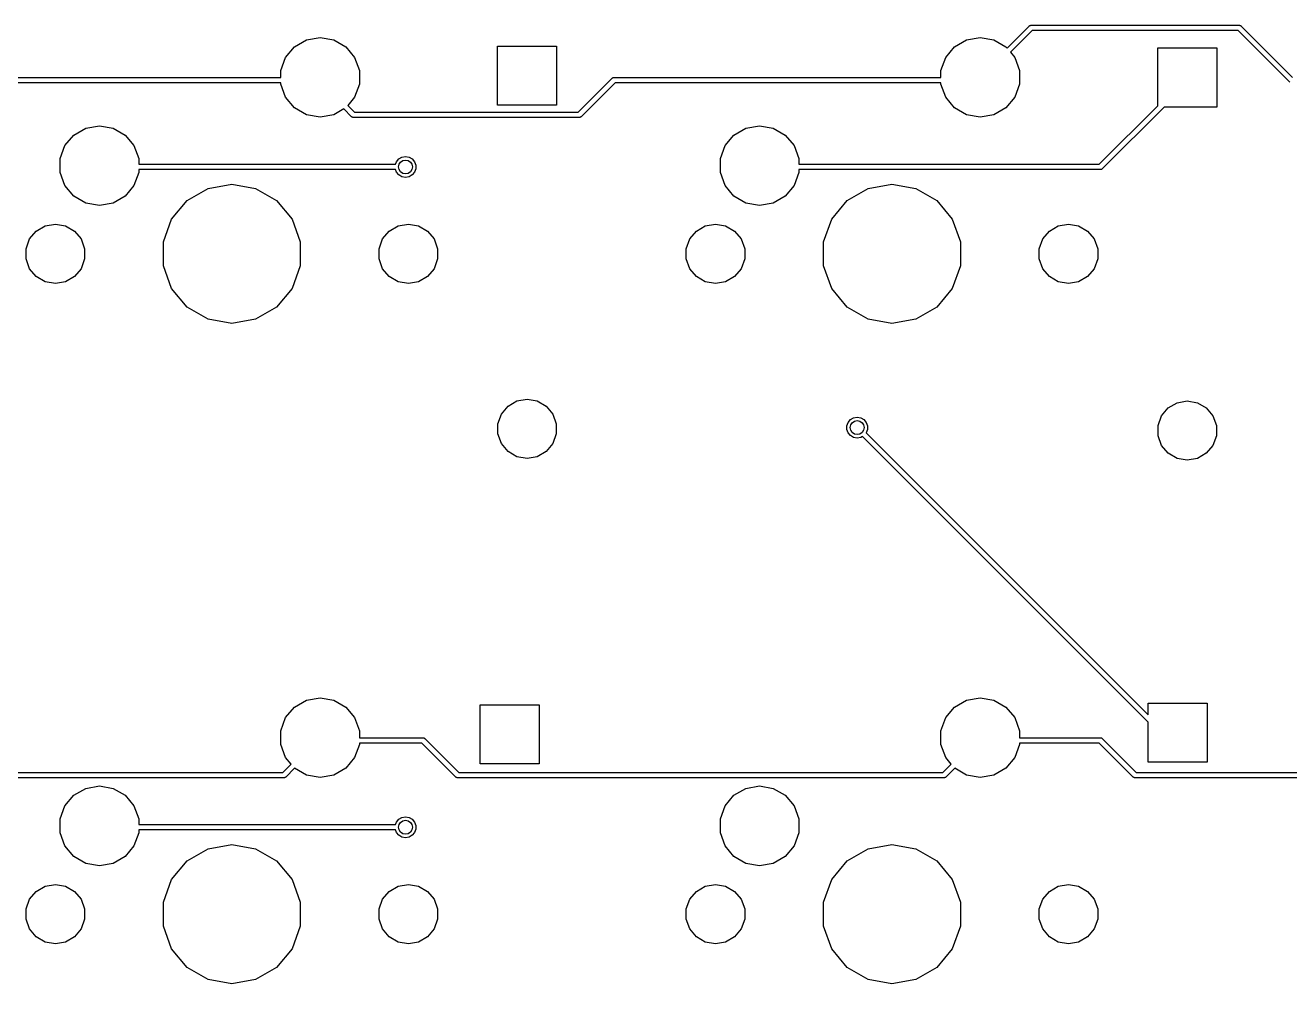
# Model space of a CAD drawing. Extents: x 16 to 277, y -108 to -11.
# Drawn here: x 73.06 to 109.45, y -43 to -15.42 of the extents above; entities that cross this region are included whole.
import ezdxf

# ---------------------------------------------------------------- set-up
doc = ezdxf.new("R2010")
doc.units = 0
doc.header["$MEASUREMENT"] = 0
doc.layers.add('BLACK', color=7, linetype='CONTINUOUS')

msp = doc.modelspace()

# ---------------------------------------------------------------- linework, layer by layer
at = {"layer": 'Black'}
for p, q in [((101.311, -16.0811), (101.946, -15.4461)), ((102.032, -15.5762), (101.409, -16.1983)), ((101.946, -15.4461), (101.949, -15.4442)), ((101.949, -15.4442), (101.951, -15.4416)), ((101.951, -15.4416), (101.96, -15.4366)), ((101.96, -15.4366), (101.968, -15.4309)), ((101.968, -15.4309), (101.971, -15.4301)), ((101.971, -15.4301), (101.974, -15.4284)), ((101.974, -15.4284), (101.984, -15.4267)), ((101.984, -15.4267), (101.993, -15.4241)), ((101.993, -15.4241), (101.997, -15.4244)), ((101.997, -15.4244), (102, -15.4238)), ((102, -15.4238), (108, -15.4238)), ((107.968, -15.5762), (102.032, -15.5762)), ((109.446, -17.0539), (107.968, -15.5762)), ((108, -15.4238), (108.003, -15.4244)), ((108.003, -15.4244), (108.007, -15.4241)), ((108.007, -15.4241), (108.016, -15.4267)), ((108.016, -15.4267), (108.026, -15.4284)), ((108.026, -15.4284), (108.029, -15.4301)), ((108.029, -15.4301), (108.032, -15.4309)), ((108.032, -15.4309), (108.04, -15.4367)), ((108.04, -15.4367), (108.049, -15.4416)), ((108.049, -15.4416), (108.051, -15.4442)), ((108.051, -15.4442), (108.054, -15.4461)), ((108.054, -15.4461), (109.532, -16.9238)), ((80.8025, -16.0411), (81.1476, -15.8418)), ((81.1476, -15.8418), (81.54, -15.7726)), ((81.54, -15.7726), (81.9324, -15.8418)), ((81.9324, -15.8418), (82.2775, -16.0411)), ((99.8025, -16.0411), (100.148, -15.8418)), ((100.148, -15.8418), (100.54, -15.7726)), ((100.54, -15.7726), (100.932, -15.8418)), ((100.932, -15.8418), (101.278, -16.0411)), ((80.4101, -16.7208), (80.5464, -16.3463)), ((80.5464, -16.3463), (80.8025, -16.0411)), ((82.2775, -16.0411), (82.5336, -16.3463)), ((82.5336, -16.3463), (82.6699, -16.7208)), ((86.6478, -17.7251), (86.6478, -16.0259)), ((86.6478, -16.0259), (88.3471, -16.0259)), ((88.3471, -16.0259), (88.3471, -17.7251)), ((99.4101, -16.7208), (99.5464, -16.3463)), ((99.5464, -16.3463), (99.8025, -16.0411)), ((101.278, -16.0411), (101.311, -16.0811)), ((101.409, -16.1983), (101.534, -16.3463)), ((101.534, -16.3463), (101.67, -16.7208)), ((105.648, -17.7444), (105.648, -16.0759)), ((105.648, -16.0759), (107.347, -16.0759)), ((107.347, -16.0759), (107.347, -17.7752)), ((80.4101, -16.9238), (80.4101, -16.7208)), ((82.6699, -16.7208), (82.6699, -17.1192)), ((99.4101, -16.9238), (99.4101, -16.7208)), ((101.67, -16.7208), (101.67, -17.1192)), ((71, -16.9238), (80.4101, -16.9238)), ((80.4101, -17.0762), (71.0316, -17.0762)), ((80.4101, -17.1192), (80.4101, -17.0762)), ((88.9684, -17.9238), (89.9461, -16.9461)), ((90.0316, -17.0762), (89.0539, -18.0539)), ((89.9461, -16.9461), (89.9489, -16.9442)), ((89.9489, -16.9442), (89.951, -16.9416)), ((89.951, -16.9416), (89.9596, -16.9366)), ((89.9596, -16.9366), (89.9678, -16.9309)), ((89.9678, -16.9309), (89.971, -16.9301)), ((89.971, -16.9301), (89.9739, -16.9284)), ((89.9739, -16.9284), (89.9837, -16.9267)), ((89.9837, -16.9267), (89.9934, -16.9241)), ((89.9934, -16.9241), (89.9967, -16.9244)), ((89.9967, -16.9244), (90, -16.9238)), ((90, -16.9238), (99.4101, -16.9238)), ((99.4101, -17.0762), (90.0316, -17.0762)), ((99.4101, -17.1192), (99.4101, -17.0762)), ((109.449, -17.0558), (109.446, -17.0539)), ((80.5464, -17.4937), (80.4101, -17.1192)), ((82.6699, -17.1192), (82.5336, -17.4937)), ((99.5464, -17.4937), (99.4101, -17.1192)), ((101.67, -17.1192), (101.534, -17.4937)), ((80.8025, -17.7989), (80.5464, -17.4937)), ((81.1476, -17.9982), (80.8025, -17.7989)), ((82.2228, -17.8305), (81.9324, -17.9982)), ((82.4461, -18.0539), (82.2228, -17.8305)), ((82.5336, -17.4937), (82.3365, -17.7287)), ((82.3365, -17.7287), (82.5316, -17.9238)), ((88.3471, -17.7251), (86.6478, -17.7251)), ((99.8025, -17.7989), (99.5464, -17.4937)), ((100.148, -17.9982), (99.8025, -17.7989)), ((101.278, -17.7989), (100.932, -17.9982)), ((101.534, -17.4937), (101.278, -17.7989)), ((103.968, -19.4238), (105.648, -17.7444)), ((105.833, -17.7752), (104.054, -19.5539)), ((107.347, -17.7752), (105.833, -17.7752)), ((81.54, -18.0674), (81.1476, -17.9982)), ((81.9324, -17.9982), (81.54, -18.0674)), ((82.4489, -18.0558), (82.4461, -18.0539)), ((82.451, -18.0584), (82.4489, -18.0558)), ((82.4596, -18.0634), (82.451, -18.0584)), ((82.4678, -18.0691), (82.4596, -18.0634)), ((82.471, -18.0699), (82.4678, -18.0691)), ((82.4739, -18.0716), (82.471, -18.0699)), ((82.4837, -18.0733), (82.4739, -18.0716)), ((82.4934, -18.0759), (82.4837, -18.0733)), ((82.4967, -18.0756), (82.4934, -18.0759)), ((82.5, -18.0762), (82.4967, -18.0756)), ((89, -18.0762), (82.5, -18.0762)), ((82.5316, -17.9238), (88.9684, -17.9238)), ((89.0033, -18.0756), (89, -18.0762)), ((89.0066, -18.0759), (89.0033, -18.0756)), ((89.0163, -18.0733), (89.0066, -18.0759)), ((89.0261, -18.0716), (89.0163, -18.0733)), ((89.029, -18.0699), (89.0261, -18.0716)), ((89.0322, -18.0691), (89.029, -18.0699)), ((89.0404, -18.0633), (89.0322, -18.0691)), ((89.049, -18.0584), (89.0404, -18.0633)), ((89.0511, -18.0558), (89.049, -18.0584)), ((89.0539, -18.0539), (89.0511, -18.0558)), ((100.54, -18.0674), (100.148, -17.9982)), ((100.932, -17.9982), (100.54, -18.0674)), ((74.4525, -18.5811), (74.7976, -18.3818)), ((74.7976, -18.3818), (75.19, -18.3126)), ((75.19, -18.3126), (75.5824, -18.3818)), ((75.5824, -18.3818), (75.9275, -18.5811)), ((93.4525, -18.5811), (93.7976, -18.3818)), ((93.7976, -18.3818), (94.19, -18.3126)), ((94.19, -18.3126), (94.5824, -18.3818)), ((94.5824, -18.3818), (94.9275, -18.5811)), ((74.0601, -19.2608), (74.1964, -18.8863)), ((74.1964, -18.8863), (74.4525, -18.5811)), ((75.9275, -18.5811), (76.1836, -18.8863)), ((76.1836, -18.8863), (76.3199, -19.2608)), ((93.0601, -19.2608), (93.1964, -18.8863)), ((93.1964, -18.8863), (93.4525, -18.5811)), ((94.9275, -18.5811), (95.1836, -18.8863)), ((95.1836, -18.8863), (95.3199, -19.2608)), ((74.0601, -19.6592), (74.0601, -19.2608)), ((76.3199, -19.2608), (76.3199, -19.4238)), ((83.7392, -19.3494), (83.8064, -19.2693)), ((83.8064, -19.2693), (83.897, -19.217)), ((83.897, -19.217), (84, -19.1989)), ((84, -19.1989), (84.103, -19.217)), ((84.103, -19.217), (84.1936, -19.2693)), ((84.1936, -19.2693), (84.2608, -19.3494)), ((93.0601, -19.6592), (93.0601, -19.2608)), ((95.3199, -19.2608), (95.3199, -19.4238)), ((76.3199, -19.4238), (83.7121, -19.4238)), ((83.7121, -19.5762), (76.3199, -19.5762)), ((76.3199, -19.5762), (76.3199, -19.6592)), ((83.7121, -19.4238), (83.7392, -19.3494)), ((83.7392, -19.6506), (83.7121, -19.5762)), ((83.8064, -19.7307), (83.7392, -19.6506)), ((84.2608, -19.6506), (84.1936, -19.7307)), ((84.2608, -19.3494), (84.2966, -19.4477)), ((84.2966, -19.5523), (84.2608, -19.6506)), ((84.2966, -19.4477), (84.2966, -19.5523)), ((95.3199, -19.4238), (103.968, -19.4238)), ((104, -19.5762), (95.3199, -19.5762)), ((95.3199, -19.5762), (95.3199, -19.6592)), ((104.003, -19.5756), (104, -19.5762)), ((104.007, -19.5759), (104.003, -19.5756)), ((104.016, -19.5733), (104.007, -19.5759)), ((104.026, -19.5716), (104.016, -19.5733)), ((104.029, -19.5699), (104.026, -19.5716)), ((104.032, -19.5691), (104.029, -19.5699)), ((104.04, -19.5633), (104.032, -19.5691)), ((104.049, -19.5584), (104.04, -19.5633)), ((104.051, -19.5558), (104.049, -19.5584)), ((104.054, -19.5539), (104.051, -19.5558)), ((74.1964, -20.0337), (74.0601, -19.6592)), ((76.3199, -19.6592), (76.1836, -20.0337)), ((78.3154, -20.1192), (79, -19.9985)), ((79, -19.9985), (79.6846, -20.1192)), ((83.897, -19.783), (83.8064, -19.7307)), ((84, -19.8011), (83.897, -19.783)), ((84.103, -19.783), (84, -19.8011)), ((84.1936, -19.7307), (84.103, -19.783)), ((93.1964, -20.0337), (93.0601, -19.6592)), ((95.3199, -19.6592), (95.1836, -20.0337)), ((97.3154, -20.1192), (98, -19.9985)), ((98, -19.9985), (98.6846, -20.1192)), ((74.4525, -20.3389), (74.1964, -20.0337)), ((74.7976, -20.5382), (74.4525, -20.3389)), ((75.9275, -20.3389), (75.5824, -20.5382)), ((76.1836, -20.0337), (75.9275, -20.3389)), ((77.7134, -20.4667), (78.3154, -20.1192)), ((79.6846, -20.1192), (80.2865, -20.4667)), ((93.4525, -20.3389), (93.1964, -20.0337)), ((93.7976, -20.5382), (93.4525, -20.3389)), ((94.9275, -20.3389), (94.5824, -20.5382)), ((95.1836, -20.0337), (94.9275, -20.3389)), ((96.7134, -20.4667), (97.3154, -20.1192)), ((98.6846, -20.1192), (99.2865, -20.4667)), ((75.19, -20.6074), (74.7976, -20.5382)), ((75.5824, -20.5382), (75.19, -20.6074)), ((77.2666, -20.9992), (77.7134, -20.4667)), ((80.2865, -20.4667), (80.7334, -20.9992)), ((94.19, -20.6074), (93.7976, -20.5382)), ((94.5824, -20.5382), (94.19, -20.6074)), ((96.2666, -20.9992), (96.7134, -20.4667)), ((99.2865, -20.4667), (99.7334, -20.9992)), ((77.0289, -21.6524), (77.2666, -20.9992)), ((80.7334, -20.9992), (80.9711, -21.6524)), ((96.0289, -21.6524), (96.2666, -20.9992)), ((99.7334, -20.9992), (99.9711, -21.6524)), ((73.1803, -21.5729), (73.371, -21.3457)), ((73.371, -21.3457), (73.6279, -21.1974)), ((73.6279, -21.1974), (73.92, -21.1458)), ((73.92, -21.1458), (74.2121, -21.1974)), ((74.2121, -21.1974), (74.469, -21.3457)), ((74.469, -21.3457), (74.6597, -21.5729)), ((83.3403, -21.5729), (83.531, -21.3457)), ((83.531, -21.3457), (83.7879, -21.1974)), ((83.7879, -21.1974), (84.08, -21.1458)), ((84.08, -21.1458), (84.3721, -21.1974)), ((84.3721, -21.1974), (84.629, -21.3457)), ((84.629, -21.3457), (84.8197, -21.5729)), ((92.1803, -21.5729), (92.371, -21.3457)), ((92.371, -21.3457), (92.6279, -21.1974)), ((92.6279, -21.1974), (92.92, -21.1458)), ((92.92, -21.1458), (93.2121, -21.1974)), ((93.2121, -21.1974), (93.469, -21.3457)), ((93.469, -21.3457), (93.6597, -21.5729)), ((102.34, -21.5729), (102.531, -21.3457)), ((102.531, -21.3457), (102.788, -21.1974)), ((102.788, -21.1974), (103.08, -21.1458)), ((103.08, -21.1458), (103.372, -21.1974)), ((103.372, -21.1974), (103.629, -21.3457)), ((103.629, -21.3457), (103.82, -21.5729)), ((73.0788, -21.8517), (73.1803, -21.5729)), ((74.6597, -21.5729), (74.7612, -21.8517)), ((77.0289, -22.3476), (77.0289, -21.6524)), ((80.9711, -21.6524), (80.9711, -22.3476)), ((83.2388, -21.8517), (83.3403, -21.5729)), ((84.8197, -21.5729), (84.9212, -21.8517)), ((92.0788, -21.8517), (92.1803, -21.5729)), ((93.6597, -21.5729), (93.7612, -21.8517)), ((96.0289, -22.3476), (96.0289, -21.6524)), ((99.9711, -21.6524), (99.9711, -22.3476)), ((102.239, -21.8517), (102.34, -21.5729)), ((103.82, -21.5729), (103.921, -21.8517)), ((73.0788, -22.1483), (73.0788, -21.8517)), ((73.1803, -22.4271), (73.0788, -22.1483)), ((74.7612, -22.1483), (74.6597, -22.4271)), ((74.7612, -21.8517), (74.7612, -22.1483)), ((83.2388, -22.1483), (83.2388, -21.8517)), ((83.3403, -22.4271), (83.2388, -22.1483)), ((84.9212, -22.1483), (84.8197, -22.4271)), ((84.9212, -21.8517), (84.9212, -22.1483)), ((92.0788, -22.1483), (92.0788, -21.8517)), ((92.1803, -22.4271), (92.0788, -22.1483)), ((93.7612, -22.1483), (93.6597, -22.4271)), ((93.7612, -21.8517), (93.7612, -22.1483)), ((102.239, -22.1483), (102.239, -21.8517)), ((102.34, -22.4271), (102.239, -22.1483)), ((103.921, -22.1483), (103.82, -22.4271)), ((103.921, -21.8517), (103.921, -22.1483)), ((73.371, -22.6543), (73.1803, -22.4271)), ((74.6597, -22.4271), (74.469, -22.6543)), ((77.2666, -23.0008), (77.0289, -22.3476)), ((80.9711, -22.3476), (80.7334, -23.0008)), ((83.531, -22.6543), (83.3403, -22.4271)), ((84.8197, -22.4271), (84.629, -22.6543)), ((92.371, -22.6543), (92.1803, -22.4271)), ((93.6597, -22.4271), (93.469, -22.6543)), ((96.2666, -23.0008), (96.0289, -22.3476)), ((99.9711, -22.3476), (99.7334, -23.0008)), ((102.531, -22.6543), (102.34, -22.4271)), ((103.82, -22.4271), (103.629, -22.6543)), ((73.6279, -22.8026), (73.371, -22.6543)), ((73.92, -22.8542), (73.6279, -22.8026)), ((74.2121, -22.8026), (73.92, -22.8542)), ((74.469, -22.6543), (74.2121, -22.8026)), ((83.7879, -22.8026), (83.531, -22.6543)), ((84.08, -22.8542), (83.7879, -22.8026)), ((84.3721, -22.8026), (84.08, -22.8542)), ((84.629, -22.6543), (84.3721, -22.8026)), ((92.6279, -22.8026), (92.371, -22.6543)), ((92.92, -22.8542), (92.6279, -22.8026)), ((93.2121, -22.8026), (92.92, -22.8542)), ((93.469, -22.6543), (93.2121, -22.8026)), ((102.788, -22.8026), (102.531, -22.6543)), ((103.08, -22.8542), (102.788, -22.8026)), ((103.372, -22.8026), (103.08, -22.8542)), ((103.629, -22.6543), (103.372, -22.8026)), ((77.7134, -23.5332), (77.2666, -23.0008)), ((80.7334, -23.0008), (80.2865, -23.5332)), ((96.7134, -23.5332), (96.2666, -23.0008)), ((99.7334, -23.0008), (99.2865, -23.5332)), ((78.3154, -23.8808), (77.7134, -23.5332)), ((80.2865, -23.5332), (79.6846, -23.8808)), ((97.3154, -23.8808), (96.7134, -23.5332)), ((99.2865, -23.5332), (98.6846, -23.8808)), ((79, -24.0015), (78.3154, -23.8808)), ((79.6846, -23.8808), (79, -24.0015)), ((98, -24.0015), (97.3154, -23.8808)), ((98.6846, -23.8808), (98, -24.0015)), ((87.2058, -26.2341), (87.4975, -26.1826)), ((87.4975, -26.1826), (87.7892, -26.2341)), ((86.7588, -26.6091), (86.9492, -26.3822)), ((86.9492, -26.3822), (87.2058, -26.2341)), ((87.7892, -26.2341), (88.0457, -26.3822)), ((88.0457, -26.3822), (88.2361, -26.6091)), ((105.759, -26.6591), (105.949, -26.4322)), ((105.949, -26.4322), (106.206, -26.2841)), ((106.206, -26.2841), (106.497, -26.2326)), ((106.497, -26.2326), (106.789, -26.2841)), ((106.789, -26.2841), (107.046, -26.4322)), ((107.046, -26.4322), (107.236, -26.6591)), ((86.6575, -26.8874), (86.7588, -26.6091)), ((86.6575, -27.1836), (86.6575, -26.8874)), ((88.2361, -26.6091), (88.3374, -26.8874)), ((88.3374, -26.8874), (88.3374, -27.1836)), ((96.7034, -26.9477), (96.7392, -26.8494)), ((96.7392, -26.8494), (96.8064, -26.7693)), ((96.8064, -26.7693), (96.897, -26.717)), ((96.897, -26.717), (97, -26.6989)), ((97, -26.6989), (97.103, -26.717)), ((97.103, -26.717), (97.1936, -26.7693)), ((97.1936, -26.7693), (97.2608, -26.8494)), ((97.2608, -26.8494), (97.2966, -26.9477)), ((105.658, -26.9374), (105.759, -26.6591)), ((107.236, -26.6591), (107.337, -26.9374)), ((86.7588, -27.462), (86.6575, -27.1836)), ((88.3374, -27.1836), (88.2361, -27.462)), ((96.7034, -27.0523), (96.7034, -26.9477)), ((96.7392, -27.1506), (96.7034, -27.0523)), ((96.8064, -27.2307), (96.7392, -27.1506)), ((96.897, -27.283), (96.8064, -27.2307)), ((97, -27.3011), (96.897, -27.283)), ((97.103, -27.283), (97, -27.3011)), ((97.1488, -27.2565), (97.103, -27.283)), ((105.373, -35.4806), (97.1488, -27.2565)), ((97.2608, -27.1506), (97.2597, -27.1519)), ((97.2597, -27.1519), (105.373, -35.2651)), ((97.2966, -27.0523), (97.2608, -27.1506)), ((97.2966, -26.9477), (97.2966, -27.0523)), ((105.658, -27.2336), (105.658, -26.9374)), ((105.759, -27.512), (105.658, -27.2336)), ((107.337, -27.2336), (107.236, -27.512)), ((107.337, -26.9374), (107.337, -27.2336)), ((86.9492, -27.6889), (86.7588, -27.462)), ((88.2361, -27.462), (88.0457, -27.6889)), ((105.949, -27.7389), (105.759, -27.512)), ((107.236, -27.512), (107.046, -27.7389)), ((87.2058, -27.837), (86.9492, -27.6889)), ((87.4975, -27.8884), (87.2058, -27.837)), ((87.7892, -27.837), (87.4975, -27.8884)), ((88.0457, -27.6889), (87.7892, -27.837)), ((106.206, -27.887), (105.949, -27.7389)), ((106.497, -27.9384), (106.206, -27.887)), ((106.789, -27.887), (106.497, -27.9384)), ((107.046, -27.7389), (106.789, -27.887)), ((80.8025, -35.0411), (81.1476, -34.8418)), ((81.1476, -34.8418), (81.54, -34.7726)), ((81.54, -34.7726), (81.9324, -34.8418)), ((81.9324, -34.8418), (82.2775, -35.0411)), ((99.8025, -35.0411), (100.148, -34.8418)), ((100.148, -34.8418), (100.54, -34.7726)), ((100.54, -34.7726), (100.932, -34.8418)), ((100.932, -34.8418), (101.278, -35.0411)), ((105.373, -35.2651), (105.373, -34.9259)), ((105.373, -34.9259), (107.072, -34.9259)), ((107.072, -34.9259), (107.072, -36.6251)), ((80.5464, -35.3463), (80.8025, -35.0411)), ((82.2775, -35.0411), (82.5336, -35.3463)), ((86.1478, -36.6751), (86.1478, -34.9759)), ((86.1478, -34.9759), (87.8471, -34.9759)), ((87.8471, -34.9759), (87.8471, -36.6751)), ((99.5464, -35.3463), (99.8025, -35.0411)), ((101.278, -35.0411), (101.534, -35.3463)), ((80.4101, -35.7208), (80.5464, -35.3463)), ((82.5336, -35.3463), (82.6699, -35.7208)), ((99.4101, -35.7208), (99.5464, -35.3463)), ((101.534, -35.3463), (101.67, -35.7208)), ((105.373, -36.6251), (105.373, -35.4806)), ((80.4101, -36.1192), (80.4101, -35.7208)), ((82.6699, -35.7208), (82.6699, -35.9238)), ((82.6699, -35.9238), (84.5, -35.9238)), ((84.5, -35.9238), (84.5033, -35.9244)), ((84.5033, -35.9244), (84.5066, -35.9241)), ((84.5066, -35.9241), (84.5163, -35.9267)), ((84.5163, -35.9267), (84.5261, -35.9284)), ((84.5261, -35.9284), (84.529, -35.9301)), ((84.529, -35.9301), (84.5322, -35.9309)), ((84.5322, -35.9309), (84.5404, -35.9367)), ((84.5404, -35.9367), (84.549, -35.9416)), ((84.549, -35.9416), (84.5511, -35.9442)), ((84.5511, -35.9442), (84.5539, -35.9461)), ((84.5539, -35.9461), (85.5316, -36.9238)), ((99.4101, -36.1192), (99.4101, -35.7208)), ((101.67, -35.7208), (101.67, -35.9238)), ((101.67, -35.9238), (104, -35.9238)), ((104, -35.9238), (104.003, -35.9244)), ((104.003, -35.9244), (104.007, -35.9241)), ((104.007, -35.9241), (104.016, -35.9267)), ((104.016, -35.9267), (104.026, -35.9284)), ((104.026, -35.9284), (104.029, -35.9301)), ((104.029, -35.9301), (104.032, -35.9309)), ((104.032, -35.9309), (104.04, -35.9367)), ((104.04, -35.9367), (104.049, -35.9416)), ((104.049, -35.9416), (104.051, -35.9442)), ((104.051, -35.9442), (104.054, -35.9461)), ((104.054, -35.9461), (105.032, -36.9238)), ((80.5464, -36.4937), (80.4101, -36.1192)), ((82.6699, -36.1192), (82.5336, -36.4937)), ((84.4684, -36.0762), (82.6699, -36.0762)), ((82.6699, -36.0762), (82.6699, -36.1192)), ((85.4461, -37.0539), (84.4684, -36.0762)), ((99.5464, -36.4937), (99.4101, -36.1192)), ((101.67, -36.1192), (101.534, -36.4937)), ((103.968, -36.0762), (101.67, -36.0762)), ((101.67, -36.0762), (101.67, -36.1192)), ((104.946, -37.0539), (103.968, -36.0762)), ((80.4684, -36.9238), (80.707, -36.6852)), ((80.707, -36.6852), (80.5464, -36.4937)), ((82.5336, -36.4937), (82.2775, -36.7989)), ((87.8471, -36.6751), (86.1478, -36.6751)), ((99.4684, -36.9238), (99.707, -36.6852)), ((99.707, -36.6852), (99.5464, -36.4937)), ((101.534, -36.4937), (101.278, -36.7989)), ((107.072, -36.6251), (105.373, -36.6251)), ((80.5, -37.0762), (67, -37.0762)), ((67.0316, -36.9238), (80.4684, -36.9238)), ((80.5033, -37.0756), (80.5, -37.0762)), ((80.5066, -37.0759), (80.5033, -37.0756)), ((80.5163, -37.0733), (80.5066, -37.0759)), ((80.5261, -37.0716), (80.5163, -37.0733)), ((80.529, -37.0699), (80.5261, -37.0716)), ((80.5322, -37.0691), (80.529, -37.0699)), ((80.5404, -37.0633), (80.5322, -37.0691)), ((80.549, -37.0584), (80.5404, -37.0633)), ((80.5511, -37.0558), (80.549, -37.0584)), ((80.5539, -37.0539), (80.5511, -37.0558)), ((80.8065, -36.8013), (80.5539, -37.0539)), ((81.1476, -36.9982), (80.8065, -36.8013)), ((81.54, -37.0674), (81.1476, -36.9982)), ((81.9324, -36.9982), (81.54, -37.0674)), ((82.2775, -36.7989), (81.9324, -36.9982)), ((85.4489, -37.0558), (85.4461, -37.0539)), ((85.451, -37.0584), (85.4489, -37.0558)), ((85.4596, -37.0634), (85.451, -37.0584)), ((85.4678, -37.0691), (85.4596, -37.0634)), ((85.471, -37.0699), (85.4678, -37.0691)), ((85.4739, -37.0716), (85.471, -37.0699)), ((85.4837, -37.0733), (85.4739, -37.0716)), ((85.4934, -37.0759), (85.4837, -37.0733)), ((85.4967, -37.0756), (85.4934, -37.0759)), ((85.5, -37.0762), (85.4967, -37.0756)), ((99.5, -37.0762), (85.5, -37.0762)), ((85.5316, -36.9238), (99.4684, -36.9238)), ((99.5033, -37.0756), (99.5, -37.0762)), ((99.5066, -37.0759), (99.5033, -37.0756)), ((99.5163, -37.0733), (99.5066, -37.0759)), ((99.5261, -37.0716), (99.5163, -37.0733)), ((99.529, -37.0699), (99.5261, -37.0716)), ((99.5322, -37.0691), (99.529, -37.0699)), ((99.5404, -37.0633), (99.5322, -37.0691)), ((99.549, -37.0584), (99.5404, -37.0633)), ((99.5511, -37.0558), (99.549, -37.0584)), ((99.5539, -37.0539), (99.5511, -37.0558)), ((99.8065, -36.8013), (99.5539, -37.0539)), ((100.148, -36.9982), (99.8065, -36.8013)), ((100.54, -37.0674), (100.148, -36.9982)), ((100.932, -36.9982), (100.54, -37.0674)), ((101.278, -36.7989), (100.932, -36.9982)), ((104.949, -37.0558), (104.946, -37.0539)), ((104.951, -37.0584), (104.949, -37.0558)), ((104.96, -37.0634), (104.951, -37.0584)), ((104.968, -37.0691), (104.96, -37.0634)), ((104.971, -37.0699), (104.968, -37.0691)), ((104.974, -37.0716), (104.971, -37.0699)), ((104.984, -37.0733), (104.974, -37.0716)), ((104.993, -37.0759), (104.984, -37.0733)), ((104.997, -37.0756), (104.993, -37.0759)), ((105, -37.0762), (104.997, -37.0756)), ((118.5, -37.0762), (105, -37.0762)), ((105.032, -36.9238), (118.468, -36.9238)), ((74.4525, -37.5811), (74.7976, -37.3818)), ((74.7976, -37.3818), (75.19, -37.3126)), ((75.19, -37.3126), (75.5824, -37.3818)), ((75.5824, -37.3818), (75.9275, -37.5811)), ((93.4525, -37.5811), (93.7976, -37.3818)), ((93.7976, -37.3818), (94.19, -37.3126)), ((94.19, -37.3126), (94.5824, -37.3818)), ((94.5824, -37.3818), (94.9275, -37.5811)), ((74.1964, -37.8863), (74.4525, -37.5811)), ((75.9275, -37.5811), (76.1836, -37.8863)), ((93.1964, -37.8863), (93.4525, -37.5811)), ((94.9275, -37.5811), (95.1836, -37.8863)), ((74.0601, -38.2608), (74.1964, -37.8863)), ((76.1836, -37.8863), (76.3199, -38.2608)), ((83.897, -38.217), (84, -38.1989)), ((84, -38.1989), (84.103, -38.217)), ((93.0601, -38.2608), (93.1964, -37.8863)), ((95.1836, -37.8863), (95.3199, -38.2608)), ((74.0601, -38.6592), (74.0601, -38.2608)), ((76.3199, -38.2608), (76.3199, -38.4238)), ((76.3199, -38.4238), (83.7121, -38.4238)), ((83.7121, -38.4238), (83.7392, -38.3494)), ((83.7392, -38.3494), (83.8064, -38.2693)), ((83.8064, -38.2693), (83.897, -38.217)), ((84.103, -38.217), (84.1936, -38.2693)), ((84.1936, -38.2693), (84.2608, -38.3494)), ((84.2608, -38.3494), (84.2966, -38.4477)), ((84.2966, -38.5523), (84.2608, -38.6506)), ((84.2966, -38.4477), (84.2966, -38.5523)), ((93.0601, -38.6592), (93.0601, -38.2608)), ((95.3199, -38.2608), (95.3199, -38.6592)), ((74.1964, -39.0337), (74.0601, -38.6592)), ((76.3199, -38.6592), (76.1836, -39.0337)), ((83.7121, -38.5762), (76.3199, -38.5762)), ((76.3199, -38.5762), (76.3199, -38.6592)), ((83.7392, -38.6506), (83.7121, -38.5762)), ((83.8064, -38.7307), (83.7392, -38.6506)), ((83.897, -38.783), (83.8064, -38.7307)), ((84, -38.8011), (83.897, -38.783)), ((84.103, -38.783), (84, -38.8011)), ((84.1936, -38.7307), (84.103, -38.783)), ((84.2608, -38.6506), (84.1936, -38.7307)), ((93.1964, -39.0337), (93.0601, -38.6592)), ((95.3199, -38.6592), (95.1836, -39.0337)), ((74.4525, -39.3389), (74.1964, -39.0337)), ((76.1836, -39.0337), (75.9275, -39.3389)), ((77.7134, -39.4667), (78.3154, -39.1192)), ((78.3154, -39.1192), (79, -38.9985)), ((79, -38.9985), (79.6846, -39.1192)), ((79.6846, -39.1192), (80.2865, -39.4667)), ((93.4525, -39.3389), (93.1964, -39.0337)), ((95.1836, -39.0337), (94.9275, -39.3389)), ((96.7134, -39.4667), (97.3154, -39.1192)), ((97.3154, -39.1192), (98, -38.9985)), ((98, -38.9985), (98.6846, -39.1192)), ((98.6846, -39.1192), (99.2865, -39.4667)), ((74.7976, -39.5382), (74.4525, -39.3389)), ((75.19, -39.6074), (74.7976, -39.5382)), ((75.5824, -39.5382), (75.19, -39.6074)), ((75.9275, -39.3389), (75.5824, -39.5382)), ((77.2666, -39.9992), (77.7134, -39.4667)), ((80.2865, -39.4667), (80.7334, -39.9992)), ((93.7976, -39.5382), (93.4525, -39.3389)), ((94.19, -39.6074), (93.7976, -39.5382)), ((94.5824, -39.5382), (94.19, -39.6074)), ((94.9275, -39.3389), (94.5824, -39.5382)), ((96.2666, -39.9992), (96.7134, -39.4667)), ((99.2865, -39.4667), (99.7334, -39.9992)), ((77.0289, -40.6524), (77.2666, -39.9992)), ((80.7334, -39.9992), (80.9711, -40.6524)), ((96.0289, -40.6524), (96.2666, -39.9992)), ((99.7334, -39.9992), (99.9711, -40.6524)), ((73.1803, -40.5729), (73.371, -40.3457)), ((73.371, -40.3457), (73.6279, -40.1974)), ((73.6279, -40.1974), (73.92, -40.1458)), ((73.92, -40.1458), (74.2121, -40.1974)), ((74.2121, -40.1974), (74.469, -40.3457)), ((74.469, -40.3457), (74.6597, -40.5729)), ((83.3403, -40.5729), (83.531, -40.3457)), ((83.531, -40.3457), (83.7879, -40.1974)), ((83.7879, -40.1974), (84.08, -40.1458)), ((84.08, -40.1458), (84.3721, -40.1974)), ((84.3721, -40.1974), (84.629, -40.3457)), ((84.629, -40.3457), (84.8197, -40.5729)), ((92.1803, -40.5729), (92.371, -40.3457)), ((92.371, -40.3457), (92.6279, -40.1974)), ((92.6279, -40.1974), (92.92, -40.1458)), ((92.92, -40.1458), (93.2121, -40.1974)), ((93.2121, -40.1974), (93.469, -40.3457)), ((93.469, -40.3457), (93.6597, -40.5729)), ((102.34, -40.5729), (102.531, -40.3457)), ((102.531, -40.3457), (102.788, -40.1974)), ((102.788, -40.1974), (103.08, -40.1458)), ((103.08, -40.1458), (103.372, -40.1974)), ((103.372, -40.1974), (103.629, -40.3457)), ((103.629, -40.3457), (103.82, -40.5729)), ((73.0788, -40.8517), (73.1803, -40.5729)), ((74.6597, -40.5729), (74.7612, -40.8517)), ((77.0289, -41.3476), (77.0289, -40.6524)), ((80.9711, -40.6524), (80.9711, -41.3476)), ((83.2388, -40.8517), (83.3403, -40.5729)), ((84.8197, -40.5729), (84.9212, -40.8517)), ((92.0788, -40.8517), (92.1803, -40.5729)), ((93.6597, -40.5729), (93.7612, -40.8517)), ((96.0289, -41.3476), (96.0289, -40.6524)), ((99.9711, -40.6524), (99.9711, -41.3476)), ((102.239, -40.8517), (102.34, -40.5729)), ((103.82, -40.5729), (103.921, -40.8517)), ((73.0788, -41.1483), (73.0788, -40.8517)), ((74.7612, -40.8517), (74.7612, -41.1483)), ((83.2388, -41.1483), (83.2388, -40.8517)), ((84.9212, -40.8517), (84.9212, -41.1483)), ((92.0788, -41.1483), (92.0788, -40.8517)), ((93.7612, -40.8517), (93.7612, -41.1483)), ((102.239, -41.1483), (102.239, -40.8517)), ((103.921, -40.8517), (103.921, -41.1483)), ((73.1803, -41.4271), (73.0788, -41.1483)), ((73.371, -41.6543), (73.1803, -41.4271)), ((74.6597, -41.4271), (74.469, -41.6543)), ((74.7612, -41.1483), (74.6597, -41.4271)), ((77.2666, -42.0008), (77.0289, -41.3476)), ((80.9711, -41.3476), (80.7334, -42.0008)), ((83.3403, -41.4271), (83.2388, -41.1483)), ((83.531, -41.6543), (83.3403, -41.4271)), ((84.8197, -41.4271), (84.629, -41.6543)), ((84.9212, -41.1483), (84.8197, -41.4271)), ((92.1803, -41.4271), (92.0788, -41.1483)), ((92.371, -41.6543), (92.1803, -41.4271)), ((93.6597, -41.4271), (93.469, -41.6543)), ((93.7612, -41.1483), (93.6597, -41.4271)), ((96.2666, -42.0008), (96.0289, -41.3476)), ((99.9711, -41.3476), (99.7334, -42.0008)), ((102.34, -41.4271), (102.239, -41.1483)), ((102.531, -41.6543), (102.34, -41.4271)), ((103.82, -41.4271), (103.629, -41.6543)), ((103.921, -41.1483), (103.82, -41.4271)), ((73.6279, -41.8026), (73.371, -41.6543)), ((73.92, -41.8541), (73.6279, -41.8026)), ((74.2121, -41.8026), (73.92, -41.8541)), ((74.469, -41.6543), (74.2121, -41.8026)), ((83.7879, -41.8026), (83.531, -41.6543)), ((84.08, -41.8541), (83.7879, -41.8026)), ((84.3721, -41.8026), (84.08, -41.8541)), ((84.629, -41.6543), (84.3721, -41.8026)), ((92.6279, -41.8026), (92.371, -41.6543)), ((92.92, -41.8541), (92.6279, -41.8026)), ((93.2121, -41.8026), (92.92, -41.8541)), ((93.469, -41.6543), (93.2121, -41.8026)), ((102.788, -41.8026), (102.531, -41.6543)), ((103.08, -41.8541), (102.788, -41.8026)), ((103.372, -41.8026), (103.08, -41.8541)), ((103.629, -41.6543), (103.372, -41.8026)), ((77.7134, -42.5332), (77.2666, -42.0008)), ((80.7334, -42.0008), (80.2865, -42.5332)), ((96.7134, -42.5332), (96.2666, -42.0008)), ((99.7334, -42.0008), (99.2865, -42.5332)), ((78.3154, -42.8808), (77.7134, -42.5332)), ((80.2865, -42.5332), (79.6846, -42.8808)), ((97.3154, -42.8808), (96.7134, -42.5332)), ((99.2865, -42.5332), (98.6846, -42.8808)), ((79, -43.0015), (78.3154, -42.8808)), ((79.6846, -42.8808), (79, -43.0015)), ((98, -43.0015), (97.3154, -42.8808)), ((98.6846, -42.8808), (98, -43.0015))]:
    msp.add_line(p, q, dxfattribs=at)
for centre in [(84, -19.5), (97, -27), (84, -38.5)]:
    msp.add_circle(centre, 0.2, dxfattribs=at)

doc.saveas('drawing.dxf')
